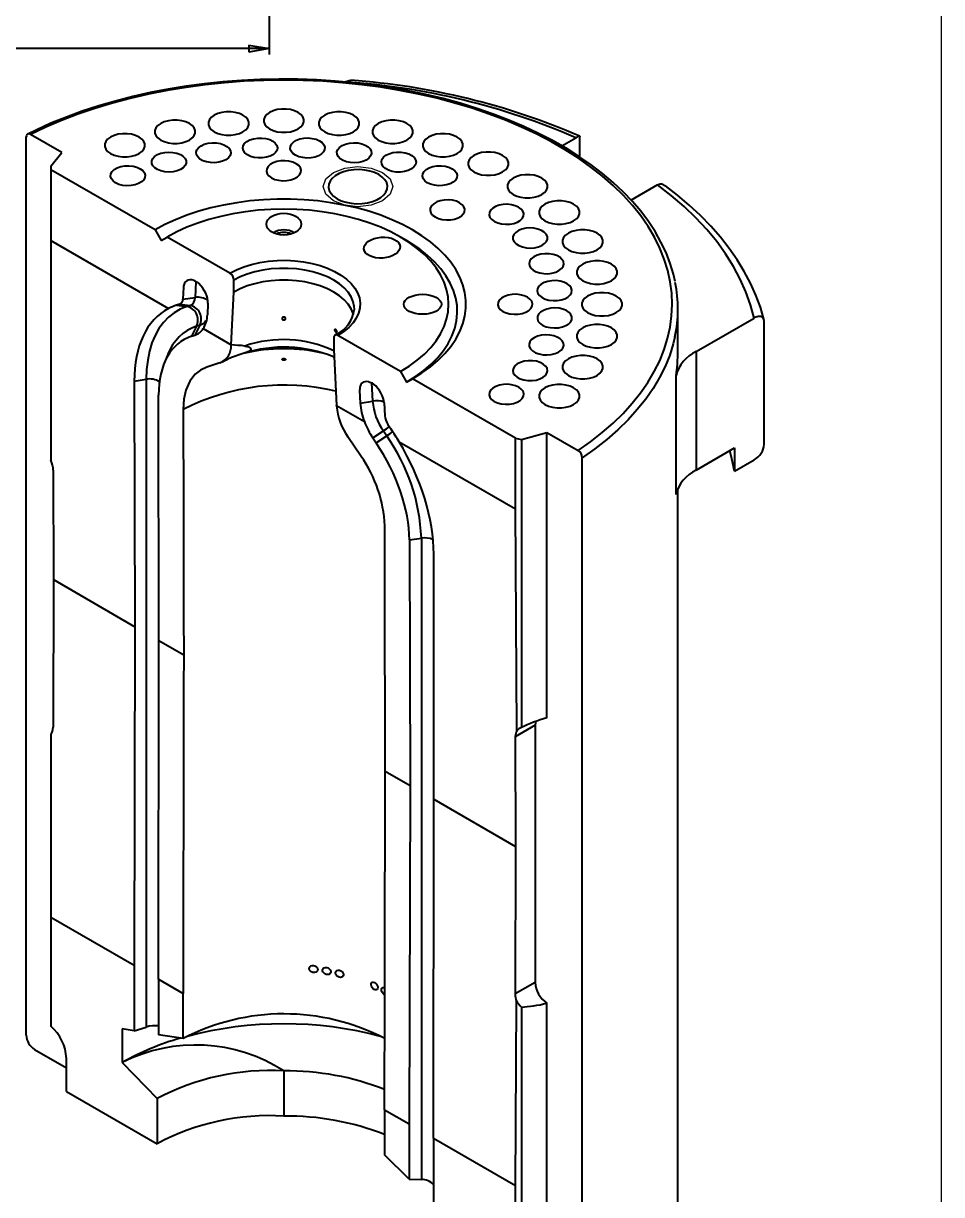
# Model space of a CAD drawing. Header units: millimetres. Extents: x 10 to 831, y 2 to 594.
# Drawn here: x 672.2 to 831, y 137.5 to 340 of the extents above; entities that cross this region are included whole.
import ezdxf

# ---------------------------------------------------------------- set-up
doc = ezdxf.new("R2010")
doc.units = ezdxf.units.MM
doc.linetypes.add('SLD-Solido', pattern=[0])
doc.layers.add('D', color=3, linetype='SLD-Solido', lineweight=25)
doc.layers.add('Q', color=2, linetype='SLD-Solido')
doc.styles.add('SLDTEXTSTYLE0', font='GOTHIC.TTF', dxfattribs={"width": 0.913})
doc.dimstyles.new('SLDDIMSTYLE17', dxfattribs={"dimtxt": 3.5, "dimasz": 3.556, "dimexe": 0, "dimexo": 0.0625, "dimgap": 0.875, "dimtad": 1, "dimrnd": 1e-09, "dimzin": 12, "dimdsep": 46, "dimtxsty": 'SLDTEXTSTYLE0', "dimblk1": 'CLOSED', "dimblk2": 'CLOSED', "dimsah": 1, "dimcen": 0.09, "dimadec": 0, "dimazin": 3, "dimtol": 1, "dimtp": 0.05, "dimtm": 0.05, "dimtfac": 1, "dimtofl": 0, "dimtmove": 0, "dimatfit": 3, "dimldrblk": 'CLOSED', "dimfxl": 0, "dimfrac": 2, "dimtolj": 1, "dimarcsym": 0})

# ---------------------------------------------------------------- blocks, each defined once
blk = doc.blocks.new('_CLOSED')
at = {"color": 0, "linetype": 'ByBlock', "lineweight": -2}
for p, q in [((-1, 0.166667), (0, 0)), ((-1, 0.166667), (-1, -0.166667)), ((0, 0), (-1, -0.166667)), ((0, 0), (-1, 0))]:
    blk.add_line(p, q, dxfattribs=at)
blk = doc.blocks.new('_D_43')
at = {"layer": 'Q'}
for p, q in [((578.45, 347.59), (578.45, 334.68)), ((714.75, 347.59), (714.75, 334.68)), ((714.75, 335.68), (578.45, 335.68))]:
    blk.add_line(p, q, dxfattribs=at)
at = {"layer": 'Q', "xscale": 3.556, "yscale": 3.556, "rotation": 180.0000000000006}
blk.add_blockref('_CLOSED', (578.45, 335.68, 34.37), dxfattribs=at)
at = {"layer": 'Q', "xscale": 3.556, "yscale": 3.556}
blk.add_blockref('_CLOSED', (714.75, 335.68, 34.37), dxfattribs=at)
at = {"layer": 'Q', "attachment_point": 1, "style": 'SLDTEXTSTYLE0'}
for s, insert, char_height in [('%%c', (633.24, 340.15), 3.5), ('136,30', (638.52, 340.2), 3.5), ('±0,05', (654.03, 339.2), 2.5)]:
    blk.add_mtext(s, dxfattribs=dict(at, insert=insert, char_height=char_height))

msp = doc.modelspace()

# ---------------------------------------------------------------- linework, layer by layer
at = {"color": 179, "linetype": 'SLD-Solido', "lineweight": 18}
msp.add_line((831, 2.05988), (831, 593.75976), dxfattribs=at)
at = {"color": 7, "linetype": 'SLD-Solido', "lineweight": 18, "flags": 128}
msp.add_lwpolyline([(725.84885, 309.36378), (724.54821, 310.48749), (724.09149, 311.813), (724.54821, 313.13851), (725.84885, 314.26223), (727.79539, 315.01307), (730.09149, 315.27673), (732.38759, 315.01307), (734.33413, 314.26223), (735.63476, 313.13851), (736.09149, 311.813), (735.63476, 310.48749), (734.33413, 309.36378), (732.38759, 308.61294), (730.09149, 308.34928), (727.79539, 308.61294), (725.84885, 309.36378)], dxfattribs=at)
at = {"layer": 'D'}
for p, q in [((672.74181, 165.09199), (672.74181, 320.43888)), ((678.8558, 317.72589), (673.45086, 320.84609)), ((765.31256, 318.87917), (767.74464, 320.28318)), ((768.46213, 320.518), (768.46213, 320.47517)), ((768.46213, 316.93731), (768.46213, 320.47517)), ((676.96064, 315.3797), (678.8558, 317.72589)), ((676.96064, 315.3797), (676.96064, 314.7379)), ((694.99187, 304.32869), (676.96064, 314.7379)), ((676.96064, 314.7379), (676.96064, 302.48978)), ((781.88678, 312.1191), (777.32292, 309.48444)), ((782.60426, 312.31109), (783.23866, 311.96674)), ((694.99187, 304.32869), (696.05253, 302.49158)), ((676.96064, 302.48978), (697.32188, 290.73549)), ((676.96064, 302.48978), (676.96064, 264.5069)), ((696.05253, 302.49158), (697.11319, 303.10408)), ((707.93192, 296.85856), (697.11319, 303.10408)), ((738.48238, 302.48959), (737.42155, 303.10219)), ((699.91809, 294.43708), (699.80611, 292.36981)), ((702.07624, 295.418), (701.92601, 292.64449)), ((708.63903, 293.59246), (708.63903, 295.63381)), ((699.80611, 292.36981), (701.92601, 292.64449)), ((704.15295, 291.69574), (704.04097, 289.62848)), ((708.14582, 284.48696), (708.63903, 293.59246)), ((699.26571, 291.49425), (698.69128, 291.30709)), ((698.69128, 291.30709), (700.51448, 291.10105)), ((699.26571, 291.49425), (701.08891, 291.28821)), ((701.08891, 291.28821), (700.51448, 291.10105)), ((785.41573, 282.97824), (785.41573, 290.65372)), ((702.17147, 287.69786), (701.30786, 285.94499)), ((702.74591, 287.88502), (701.88169, 286.13092)), ((702.74591, 287.88502), (702.17147, 287.69786)), ((788.5378, 283.30232), (798.57757, 289.09816)), ((800.34947, 267.25791), (800.34947, 288.48797)), ((701.30786, 285.94499), (701.88169, 286.13092)), ((703.34191, 287.2602), (708.14582, 284.48696)), ((725.89243, 285.67363), (725.89243, 283.63228)), ((737.41827, 279.83645), (726.59954, 286.08197)), ((708.14582, 284.48696), (708.14349, 284.44248)), ((725.89243, 283.63228), (726.38564, 273.95734)), ((697.20077, 282.7932), (696.5895, 281.29832)), ((697.23126, 282.86701), (697.20077, 282.7932)), ((725.84141, 282.3826), (725.95861, 282.33423)), ((788.5378, 283.30232), (788.5378, 262.80715)), ((706.22578, 281.32472), (703.93013, 280.5777)), ((737.41827, 279.83645), (738.47893, 277.99933)), ((691.40666, 278.17959), (693.48219, 278.50064)), ((691.40666, 278.17959), (691.52818, 235.71785)), ((693.48219, 278.50064), (693.48219, 166.48228)), ((732.44937, 277.90141), (732.61039, 274.74273)), ((738.47893, 277.99933), (739.53959, 278.61184)), ((757.33282, 268.34003), (739.53959, 278.61184)), ((785.08187, 258.59357), (785.08187, 279.08874)), ((695.64834, 233.33933), (695.61578, 275.74971)), ((730.37852, 276.55604), (730.49049, 274.35949)), ((726.38564, 273.95734), (731.18955, 271.1841)), ((726.38813, 273.91007), (726.38564, 273.95734)), ((730.49049, 274.35949), (732.61039, 274.74273)), ((734.61337, 274.40791), (734.72535, 272.21137)), ((732.65695, 268.36474), (734.47528, 269.56804)), ((734.47528, 269.56804), (735.04972, 268.71765)), ((735.26575, 270.71187), (735.84018, 269.86148)), ((730.62438, 265.16744), (728.32121, 268.5693)), ((732.65695, 268.36474), (733.23265, 267.51519)), ((733.23265, 267.51519), (735.04972, 268.71765)), ((737.20958, 267.70881), (757.33282, 256.09191)), ((757.33282, 268.34003), (758.37752, 268.12052)), ((757.33282, 256.09191), (757.33282, 268.34003)), ((758.37752, 268.12052), (762.74673, 269.29668)), ((758.37752, 268.12052), (758.37752, 218.28436)), ((762.74673, 269.29668), (768.15167, 266.17648)), ((762.74673, 219.96401), (762.74673, 269.29668)), ((788.5378, 262.80715), (795.18316, 266.64343)), ((795.18316, 266.64343), (795.18316, 262.64238)), ((768.86072, 109.60372), (768.86072, 264.95061)), ((795.18316, 262.64238), (798.57757, 264.60194)), ((677.38589, 262.7973), (677.42026, 243.86218)), ((785.41573, 135.30683), (785.41573, 259.6663)), ((757.55149, 217.70113), (757.33282, 256.09191)), ((738.97373, 250.7197), (741.04927, 251.04076)), ((738.97373, 250.7197), (739.09525, 208.25796)), ((741.04927, 251.04076), (741.04927, 140.15107)), ((743.21542, 205.87944), (743.18286, 248.28983)), ((677.42026, 243.86218), (677.37404, 218.34819)), ((677.42026, 243.86218), (691.52818, 235.71785)), ((691.52818, 235.71785), (691.36087, 177.20724)), ((695.60351, 174.75801), (695.64834, 233.33933)), ((695.64834, 233.33933), (699.95254, 230.85457)), ((676.96064, 217.14903), (676.96064, 217.13505)), ((676.96064, 217.13505), (676.96064, 185.52031)), ((760.7528, 218.66988), (757.28895, 216.67025)), ((760.7528, 218.66988), (760.7528, 174.22761)), ((757.28895, 216.67025), (757.32333, 197.73512)), ((734.79105, 210.74273), (739.09525, 208.25796)), ((739.09525, 208.25796), (738.92795, 149.74735)), ((743.17059, 147.29813), (743.21542, 205.87944)), ((743.21542, 205.87944), (757.32333, 197.73512)), ((757.32333, 197.73512), (757.27711, 172.22114)), ((676.96064, 185.52031), (691.36087, 177.20724)), ((676.96064, 185.52031), (676.96064, 166.63042)), ((691.36087, 177.20724), (691.36087, 165.84291)), ((695.60351, 174.75801), (699.84616, 172.30879)), ((695.60351, 174.75801), (695.60351, 165.17687)), ((760.7528, 174.22761), (757.27711, 172.22114)), ((699.84616, 164.51082), (699.84616, 172.30879)), ((757.33282, 139.12244), (757.51455, 170.95102)), ((762.74673, 111.50017), (762.74673, 170.63133)), ((758.37752, 169.95865), (758.37752, 110.32401)), ((689.33501, 166.16095), (689.33501, 160.35971)), ((691.36087, 165.84291), (689.33501, 166.16095)), ((691.36087, 165.84291), (693.48219, 166.48228)), ((699.84616, 164.51082), (695.60351, 165.17687)), ((674.15996, 162.64022), (679.68301, 159.45184)), ((679.68301, 155.3698), (679.68301, 161.08558)), ((689.33501, 160.35971), (695.34542, 154.12604)), ((717.26573, 158.90581), (717.26573, 151.10784)), ((679.68301, 155.3698), (695.34542, 146.32808)), ((695.34542, 154.12604), (695.34542, 146.32808)), ((734.68531, 152.19657), (734.68531, 144.39861)), ((734.68531, 152.19657), (738.92795, 149.74735)), ((738.92795, 149.74735), (738.92795, 140.16621)), ((743.17059, 147.29813), (757.33282, 139.12244)), ((743.17059, 147.29813), (743.17059, 135.9338)), ((738.92795, 140.16621), (734.68531, 144.39861)), ((738.92795, 140.16621), (741.04927, 140.15107)), ((757.33282, 110.54351), (757.33282, 139.12244))]:
    msp.add_line(p, q, dxfattribs=at)
at = {"layer": 'D', "flags": 128}
for points in [[(784.91797, 295.38713), (784.63448, 296.67939), (784.06804, 298.55048), (783.34968, 300.40381), (782.48071, 302.23536), (781.46275, 304.04097), (780.29786, 305.81645), (778.98856, 307.55752), (777.5378, 309.25998), (775.94895, 310.91969), (774.2258, 312.53267), (772.37247, 314.0951), (770.39342, 315.60332), (768.29337, 317.05387), (766.0773, 318.4435), (763.75045, 319.76909), (761.31829, 321.02772), (758.78645, 322.21665), (756.16074, 323.33331), (753.44717, 324.37532), (750.65194, 325.34043), (747.78138, 326.22658), (744.842, 327.03187), (741.84045, 327.75457), (738.78352, 328.39313), (735.6781, 328.9462), (732.5312, 329.41257), (729.34991, 329.79124), (726.1414, 330.08141), (722.91291, 330.28244), (719.67171, 330.39392), (716.42509, 330.41558), (713.18038, 330.3474), (709.9449, 330.18951), (706.72594, 329.94227), (703.53075, 329.6062), (700.36653, 329.18204), (697.2404, 328.67069), (694.15941, 328.07325), (691.1305, 327.39101), (688.16049, 326.62543), (685.25609, 325.77814), (682.42384, 324.85094), (679.67015, 323.84582), (677.00124, 322.7649), (674.42319, 321.61047), (672.97905, 320.89848)], [(768.15167, 266.17648), (770.30761, 267.69833), (772.32712, 269.28134), (774.20501, 270.92141), (775.93645, 272.61434), (777.51698, 274.35576), (778.94255, 276.1412), (780.20947, 277.96608), (781.3145, 279.82568), (782.2548, 281.71524), (783.02794, 283.62988), (783.63193, 285.56469), (784.06523, 287.5147), (784.32671, 289.47487), (784.41571, 291.44018), (784.332, 293.40556), (784.07578, 295.36597), (783.64773, 297.31636), (783.04894, 299.25171), (782.28095, 301.16705), (781.34574, 303.05744), (780.24571, 304.91803), (778.98369, 306.74404), (777.56293, 308.53076), (775.98708, 310.2736), (774.2602, 311.96807), (772.38672, 313.60983), (770.37147, 315.19464), (768.21962, 316.71843), (765.93673, 318.17727), (763.52864, 319.56743), (761.00157, 320.88532), (758.362, 322.12755), (755.61673, 323.29093), (752.77282, 324.37247), (749.83759, 325.36938), (746.81858, 326.2791), (743.72355, 327.09928), (740.56048, 327.82783), (737.33749, 328.46287), (734.06287, 329.00275), (730.74505, 329.4461), (727.39256, 329.79178), (724.01402, 330.03889), (720.61813, 330.1868), (717.21361, 330.23512), (713.80923, 330.18374), (710.41374, 330.03279), (707.03587, 329.78266), (703.68432, 329.43398), (700.36769, 328.98765), (697.09453, 328.44483), (693.87325, 327.80691), (690.71214, 327.07553), (687.61933, 326.25257), (684.60276, 325.34015), (681.67021, 324.34061), (678.82922, 323.25653), (676.08708, 322.09069), (673.45086, 320.84609)], [(727.86689, 329.91857), (728.574, 330.19227), (728.87418, 330.18022)], [(705.24021, 321.31001), (705.85297, 321.02791), (706.5591, 320.8316), (707.32321, 320.73092), (708.10696, 320.73092), (708.87106, 320.8316), (709.57719, 321.02791), (710.18996, 321.31001), (710.67862, 321.66375), (711.01867, 322.07139), (711.19307, 322.5125), (711.19307, 322.96495), (711.01867, 323.40605), (710.67862, 323.8137), (710.18996, 324.16744), (709.57719, 324.44953), (708.87106, 324.64585), (708.10696, 324.74653), (707.32321, 324.74653), (706.5591, 324.64585), (705.85297, 324.44953), (705.24021, 324.16744), (704.75155, 323.8137), (704.41149, 323.40605), (704.23709, 322.96495), (704.23709, 322.5125), (704.41149, 322.07139), (704.75155, 321.66375), (705.24021, 321.31001)], [(714.79086, 321.79237), (715.40362, 321.51028), (716.10975, 321.31397), (716.87386, 321.21329), (717.65761, 321.21329), (718.42171, 321.31397), (719.12784, 321.51028), (719.7406, 321.79237), (720.22927, 322.14611), (720.56932, 322.55376), (720.74372, 322.99486), (720.74372, 323.44731), (720.56932, 323.88842), (720.22927, 324.29606), (719.7406, 324.6498), (719.12784, 324.9319), (718.42171, 325.12821), (717.65761, 325.22889), (716.87386, 325.22889), (716.10975, 325.12821), (715.40362, 324.9319), (714.79086, 324.6498), (714.3022, 324.29606), (713.96214, 323.88842), (713.78774, 323.44731), (713.78774, 322.99486), (713.96214, 322.55376), (714.3022, 322.14611), (714.79086, 321.79237)], [(724.34151, 321.31001), (724.95427, 321.02791), (725.6604, 320.8316), (726.42451, 320.73092), (727.20826, 320.73092), (727.97236, 320.8316), (728.67849, 321.02791), (729.29125, 321.31001), (729.77992, 321.66375), (730.11997, 322.07139), (730.29437, 322.5125), (730.29437, 322.96495), (730.11997, 323.40605), (729.77992, 323.8137), (729.29125, 324.16744), (728.67849, 324.44953), (727.97236, 324.64585), (727.20826, 324.74653), (726.42451, 324.74653), (725.6604, 324.64585), (724.95427, 324.44953), (724.34151, 324.16744), (723.85285, 323.8137), (723.51279, 323.40605), (723.33839, 322.96495), (723.33839, 322.5125), (723.51279, 322.07139), (723.85285, 321.66375), (724.34151, 321.31001)], [(695.97975, 319.87757), (696.59251, 319.59547), (697.29865, 319.39916), (698.06275, 319.29848), (698.8465, 319.29848), (699.6106, 319.39916), (700.31674, 319.59547), (700.9295, 319.87757), (701.41816, 320.23131), (701.75821, 320.63895), (701.93262, 321.08006), (701.93262, 321.53251), (701.75821, 321.97361), (701.41816, 322.38125), (700.9295, 322.73499), (700.31674, 323.01709), (699.6106, 323.2134), (698.8465, 323.31408), (698.06275, 323.31408), (697.29865, 323.2134), (696.59251, 323.01709), (695.97975, 322.73499), (695.49109, 322.38125), (695.15103, 321.97361), (694.97663, 321.53251), (694.97663, 321.08006), (695.15103, 320.63895), (695.49109, 320.23131), (695.97975, 319.87757)], [(733.60197, 319.87757), (734.21473, 319.59547), (734.92086, 319.39916), (735.68496, 319.29848), (736.46871, 319.29848), (737.23282, 319.39916), (737.93895, 319.59547), (738.55171, 319.87757), (739.04037, 320.23131), (739.38043, 320.63895), (739.55483, 321.08006), (739.55483, 321.53251), (739.38043, 321.97361), (739.04037, 322.38125), (738.55171, 322.73499), (737.93895, 323.01709), (737.23282, 323.2134), (736.46871, 323.31408), (735.68496, 323.31408), (734.92086, 323.2134), (734.21473, 323.01709), (733.60197, 322.73499), (733.1133, 322.38125), (732.77325, 321.97361), (732.59885, 321.53251), (732.59885, 321.08006), (732.77325, 320.63895), (733.1133, 320.23131), (733.60197, 319.87757)], [(673.45086, 320.84609), (673.21567, 320.93564), (673.00699, 320.92255), (672.84869, 320.8083), (672.75869, 320.60626), (672.74181, 320.43888)], [(687.29086, 317.53857), (687.90362, 317.25647), (688.60975, 317.06016), (689.37386, 316.95948), (690.15761, 316.95948), (690.92171, 317.06016), (691.62784, 317.25647), (692.2406, 317.53857), (692.72927, 317.89231), (693.06932, 318.29995), (693.24372, 318.74106), (693.24372, 319.19351), (693.06932, 319.63462), (692.72927, 320.04226), (692.2406, 320.396), (691.62784, 320.6781), (690.92171, 320.87441), (690.15761, 320.97509), (689.37386, 320.97509), (688.60975, 320.87441), (687.90362, 320.6781), (687.29086, 320.396), (686.8022, 320.04226), (686.46214, 319.63462), (686.28774, 319.19351), (686.28774, 318.74106), (686.46214, 318.29995), (686.8022, 317.89231), (687.29086, 317.53857)], [(710.27163, 318.0513), (710.17002, 318.46467), (710.24272, 318.88006), (710.48551, 319.27333), (710.88427, 319.62164), (711.41585, 319.90474), (712.04933, 320.10616), (712.7479, 320.21422), (713.47098, 320.22263), (714.17652, 320.1309), (714.82354, 319.94436), (715.37443, 319.67385), (715.79717, 319.33509), (716.06719, 318.94778), (716.1688, 318.53441), (716.0961, 318.11902), (715.85332, 317.72575), (715.45455, 317.37744), (714.92298, 317.09434), (714.2895, 316.89291), (713.59092, 316.78486), (712.86785, 316.77645), (712.1623, 316.86818), (711.51528, 317.05472), (710.96439, 317.32523), (710.54166, 317.66399), (710.27163, 318.0513)], [(718.37347, 318.3486), (718.39774, 318.76587), (718.59428, 319.16766), (718.95168, 319.53063), (719.44916, 319.83367), (720.05781, 320.05917), (720.74226, 320.19404), (721.46272, 320.23043), (722.17734, 320.16622), (722.84458, 320.00516), (723.42565, 319.75659), (723.8868, 319.43497), (724.20122, 319.05898), (724.35064, 318.65048), (724.32637, 318.23321), (724.12982, 317.83142), (723.77242, 317.46845), (723.27494, 317.16541), (722.66629, 316.93991), (721.98185, 316.80504), (721.26138, 316.76865), (720.54676, 316.83286), (719.87953, 316.99392), (719.29845, 317.24249), (718.8373, 317.56411), (718.52288, 317.9401), (718.37347, 318.3486)], [(742.29086, 317.53857), (742.90362, 317.25647), (743.60975, 317.06016), (744.37386, 316.95948), (745.15761, 316.95948), (745.92171, 317.06016), (746.62784, 317.25647), (747.2406, 317.53857), (747.72927, 317.89231), (748.06932, 318.29995), (748.24372, 318.74106), (748.24372, 319.19351), (748.06932, 319.63462), (747.72927, 320.04226), (747.2406, 320.396), (746.62784, 320.6781), (745.92171, 320.87441), (745.15761, 320.97509), (744.37386, 320.97509), (743.60975, 320.87441), (742.90362, 320.6781), (742.29086, 320.396), (741.8022, 320.04226), (741.46214, 319.63462), (741.28774, 319.19351), (741.28774, 318.74106), (741.46214, 318.29995), (741.8022, 317.89231), (742.29086, 317.53857)], [(768.46213, 320.47517), (768.01126, 320.40824), (767.74464, 320.28318)], [(702.38231, 316.94635), (702.1579, 317.34325), (702.10455, 317.75962), (702.22535, 318.17126), (702.51329, 318.55425), (702.95163, 318.88633), (703.5149, 319.1482), (704.17036, 319.32465), (704.87991, 319.40541), (705.60234, 319.3858), (706.29564, 319.26695), (706.91952, 319.05578), (707.43773, 318.76455), (707.82016, 318.41019), (708.04457, 318.01329), (708.09792, 317.59692), (707.97712, 317.18528), (707.68918, 316.80229), (707.25084, 316.47021), (706.68758, 316.20834), (706.03212, 316.03189), (705.32256, 315.95113), (704.60014, 315.97074), (703.90684, 316.08958), (703.28295, 316.30076), (702.76474, 316.59199), (702.38231, 316.94635)], [(726.44164, 317.82921), (726.59106, 318.23771), (726.90548, 318.6137), (727.36662, 318.93532), (727.9477, 319.18389), (728.61494, 319.34495), (729.32955, 319.40916), (730.05002, 319.37277), (730.73447, 319.2379), (731.34312, 319.0124), (731.8406, 318.70936), (732.198, 318.34639), (732.39454, 317.9446), (732.41881, 317.52733), (732.26939, 317.11883), (731.95498, 316.74284), (731.49383, 316.42122), (730.91275, 316.17265), (730.24552, 316.01159), (729.5309, 315.94738), (728.81043, 315.98377), (728.12598, 316.11864), (727.51733, 316.34414), (727.01985, 316.64718), (726.66246, 317.01015), (726.46591, 317.41194), (726.44164, 317.82921)], [(694.94522, 315.06733), (694.60483, 315.4357), (694.42704, 315.84039), (694.42219, 316.25789), (694.59055, 316.66392), (694.92234, 317.0349), (695.39828, 317.34926), (695.9907, 317.58873), (696.66519, 317.7394), (697.38253, 317.79251), (698.10105, 317.74496), (698.77898, 317.59954), (699.37692, 317.36468), (699.86013, 317.05404), (700.20052, 316.68566), (700.3783, 316.28097), (700.38316, 315.86347), (700.2148, 315.45744), (699.88301, 315.08646), (699.40707, 314.7721), (698.81464, 314.53263), (698.14016, 314.38196), (697.42281, 314.32886), (696.7043, 314.3764), (696.02637, 314.52182), (695.42842, 314.75668), (694.94522, 315.06733)], [(719.38705, 315.78639), (718.81774, 316.04387), (718.15824, 316.21522), (717.44687, 316.29048), (716.72497, 316.26527), (716.03449, 316.14106), (715.41557, 315.92507), (714.90418, 315.62985), (714.53003, 315.27255), (714.31487, 314.87395), (714.2712, 314.45721), (714.40157, 314.04654), (714.69839, 313.66582), (715.14441, 313.33716), (715.71372, 313.07968), (716.37322, 312.90833), (717.0846, 312.83307), (717.8065, 312.85828), (718.49697, 312.98249), (719.11589, 313.19848), (719.62728, 313.4937), (720.00143, 313.85099), (720.21659, 314.2496), (720.26026, 314.66634), (720.12989, 315.07701), (719.83307, 315.45773), (719.38705, 315.78639)], [(734.23101, 316.50892), (734.50103, 316.89623), (734.92377, 317.23499), (735.47466, 317.5055), (736.12168, 317.69204), (736.82722, 317.78377), (737.5503, 317.77536), (738.24887, 317.66731), (738.88236, 317.46588), (739.41393, 317.18278), (739.81269, 316.83448), (740.05548, 316.4412), (740.12818, 316.02581), (740.02657, 315.61244), (739.75654, 315.22513), (739.33381, 314.88637), (738.78292, 314.61586), (738.1359, 314.42932), (737.43036, 314.33759), (736.70728, 314.346), (736.00871, 314.45406), (735.37522, 314.65549), (734.84365, 314.93858), (734.44489, 315.28689), (734.2021, 315.68016), (734.1294, 316.09556), (734.23101, 316.50892)], [(750.14418, 314.36409), (750.75694, 314.082), (751.46307, 313.88568), (752.22717, 313.785), (753.01093, 313.785), (753.77503, 313.88568), (754.48116, 314.082), (755.09392, 314.36409), (755.58258, 314.71783), (755.92264, 315.12548), (756.09704, 315.56658), (756.09704, 316.01903), (755.92264, 316.46014), (755.58258, 316.86778), (755.09392, 317.22152), (754.48116, 317.50362), (753.77503, 317.69993), (753.01093, 317.80061), (752.22717, 317.80061), (751.46307, 317.69993), (750.75694, 317.50362), (750.14418, 317.22152), (749.65551, 316.86778), (749.31546, 316.46014), (749.14106, 316.01903), (749.14106, 315.56658), (749.31546, 315.12548), (749.65551, 314.71783), (750.14418, 314.36409)], [(688.18632, 312.47131), (687.74029, 312.79997), (687.44348, 313.18069), (687.31311, 313.59136), (687.35678, 314.0081), (687.57194, 314.4067), (687.94609, 314.764), (688.45748, 315.05922), (689.0764, 315.27521), (689.76687, 315.39942), (690.48877, 315.42463), (691.20015, 315.34937), (691.85965, 315.17802), (692.42896, 314.92054), (692.87498, 314.59188), (693.1718, 314.21116), (693.30217, 313.80049), (693.2585, 313.38375), (693.04334, 312.98515), (692.66919, 312.62785), (692.1578, 312.33263), (691.53888, 312.11664), (690.8484, 311.99243), (690.1265, 311.96722), (689.41513, 312.04248), (688.75563, 312.21383), (688.18632, 312.47131)], [(726.48524, 309.73116), (727.20929, 309.38407), (728.03149, 309.1197), (728.92384, 308.94704), (729.85595, 308.87198), (730.79608, 308.89707), (731.71222, 309.02146), (732.57317, 309.24091), (733.34961, 309.54795), (734.01509, 309.93213), (734.54696, 310.38036), (734.92711, 310.87737), (735.14258, 311.40625), (735.18604, 311.94897), (735.05602, 312.48707), (734.75694, 313.00221), (734.29897, 313.47686), (733.69773, 313.89484), (732.97368, 314.24193), (732.15148, 314.50631), (731.25913, 314.67897), (730.32702, 314.75403), (729.38689, 314.72894), (728.47075, 314.60455), (727.6098, 314.38509), (726.83337, 314.07805), (726.16788, 313.69387), (725.63601, 313.24565), (725.25587, 312.74863), (725.04039, 312.21976), (724.99693, 311.67703), (725.12695, 311.13893), (725.42604, 310.62379), (725.884, 310.14915), (726.48524, 309.73116)], [(741.5049, 314.42784), (741.88732, 314.78221), (742.40554, 315.07344), (743.02942, 315.28461), (743.72272, 315.40346), (744.44514, 315.42307), (745.1547, 315.34231), (745.81016, 315.16586), (746.37343, 314.90399), (746.81177, 314.57191), (747.09971, 314.18892), (747.22051, 313.77728), (747.16716, 313.36091), (746.94275, 312.96401), (746.56032, 312.60965), (746.04211, 312.31842), (745.41822, 312.10724), (744.72492, 311.98839), (744.0025, 311.96878), (743.29294, 312.04955), (742.63748, 312.22599), (742.07422, 312.48786), (741.63588, 312.81995), (741.34794, 313.20294), (741.22714, 313.61458), (741.28049, 314.03094), (741.5049, 314.42784)], [(756.9233, 310.45059), (757.53606, 310.16849), (758.2422, 309.97218), (759.0063, 309.8715), (759.79005, 309.8715), (760.55415, 309.97218), (761.26029, 310.16849), (761.87305, 310.45059), (762.36171, 310.80433), (762.70177, 311.21197), (762.87617, 311.65308), (762.87617, 312.10553), (762.70177, 312.54663), (762.36171, 312.95428), (761.87305, 313.30802), (761.26029, 313.59011), (760.55415, 313.78642), (759.79005, 313.8871), (759.0063, 313.8871), (758.2422, 313.78642), (757.53606, 313.59011), (756.9233, 313.30802), (756.43464, 312.95428), (756.09458, 312.54663), (755.92018, 312.10553), (755.92018, 311.65308), (756.09458, 311.21197), (756.43464, 310.80433), (756.9233, 310.45059)], [(781.88678, 312.1191), (782.36095, 312.29973), (782.60426, 312.31109)], [(798.57757, 289.09816), (797.96801, 291.36667), (797.16865, 293.61544), (796.18138, 295.83921), (795.00851, 298.03272), (793.65282, 300.19083), (792.11748, 302.30846), (790.40611, 304.38064), (788.52273, 306.40247), (786.47176, 308.36922), (784.25805, 310.27626), (781.88678, 312.1191)], [(800.31277, 288.7914), (800.28896, 288.89047), (799.66423, 290.98717), (798.88764, 293.06509), (797.95982, 295.12196), (796.882, 297.15405), (795.65578, 299.15749), (794.28313, 301.1283), (792.76648, 303.06252), (791.10864, 304.95618), (789.31284, 306.80544), (787.38265, 308.60657), (785.32195, 310.35604), (783.25088, 311.96435), (783.2414, 311.97134)], [(739.53959, 278.61184), (741.14184, 279.6087), (742.61056, 280.6719), (743.93754, 281.79549), (745.11537, 282.97319), (746.13744, 284.1984), (746.99806, 285.46428), (747.69239, 286.76375), (748.21657, 288.08954), (748.56767, 289.43424), (748.7437, 290.79032), (748.7437, 292.15021), (748.56767, 293.50629), (748.21657, 294.85099), (747.69239, 296.17678), (746.99806, 297.47625), (746.13744, 298.74213), (745.11537, 299.96734), (743.93754, 301.14504), (742.61056, 302.26863), (741.14184, 303.33183), (739.53959, 304.32869), (737.81278, 305.25365), (735.97107, 306.10152), (734.02474, 306.86757), (731.98469, 307.54752), (729.86233, 308.13755), (727.66952, 308.63437), (725.41853, 309.0352), (723.12195, 309.33781), (720.79261, 309.54049), (718.44355, 309.64211), (716.08791, 309.64211), (713.73885, 309.54049), (711.40952, 309.33781), (709.11293, 309.0352), (706.86194, 308.63437), (704.66913, 308.13755), (702.54677, 307.54752), (700.50672, 306.86757), (698.5604, 306.10152), (696.71868, 305.25365), (694.99187, 304.32869)], [(737.41827, 279.83645), (738.9373, 280.78509), (740.32272, 281.79961), (741.56598, 282.87375), (742.65942, 284.0009), (743.5963, 285.17409), (744.37084, 286.3861), (744.97827, 287.62946), (745.41485, 288.8965), (745.67788, 290.1794), (745.76573, 291.47026), (745.67788, 292.76113), (745.41485, 294.04403), (744.97827, 295.31107), (744.37084, 296.55443), (743.5963, 297.76644), (742.65942, 298.93963), (741.56598, 300.06678), (740.32272, 301.14092), (738.9373, 302.15544), (737.41827, 303.10408), (735.775, 303.981), (734.01761, 304.78078), (732.15694, 305.4985), (730.20446, 306.12973), (728.17221, 306.67058), (726.07272, 307.11771), (723.91892, 307.46838), (721.72411, 307.7204), (719.50182, 307.87225), (717.26573, 307.92296), (715.02965, 307.87225), (712.80735, 307.7204), (710.61254, 307.46838), (708.45875, 307.11771), (706.35925, 306.67058), (704.327, 306.12973), (702.37452, 305.4985), (700.51385, 304.78078), (698.75646, 303.981), (697.11319, 303.10408)], [(747.67132, 309.02304), (747.10202, 309.28052), (746.44251, 309.45187), (745.73114, 309.52713), (745.00924, 309.50192), (744.31876, 309.37771), (743.69985, 309.16172), (743.18845, 308.8665), (742.8143, 308.50921), (742.59914, 308.1106), (742.55548, 307.69386), (742.68584, 307.28319), (742.98266, 306.90247), (743.42868, 306.57381), (743.99799, 306.31633), (744.65749, 306.14498), (745.36887, 306.06972), (746.09077, 306.09493), (746.78124, 306.21914), (747.40016, 306.43513), (747.91155, 306.73035), (748.2857, 307.08765), (748.50086, 307.48625), (748.54453, 307.90299), (748.41416, 308.31366), (748.11735, 308.69439), (747.67132, 309.02304)], [(757.03373, 305.46324), (757.64757, 305.68401), (758.15205, 305.98317), (758.51786, 306.34333), (758.72373, 306.74356), (758.7577, 307.16061), (758.6178, 307.57023), (758.31215, 307.94862), (757.85853, 308.27378), (757.28328, 308.52683), (756.61985, 308.69305), (755.90679, 308.76279), (755.18554, 308.73199), (754.49802, 308.60244), (753.88418, 308.38167), (753.3797, 308.08251), (753.01389, 307.72235), (752.80802, 307.32212), (752.77405, 306.90507), (752.91395, 306.49545), (753.2196, 306.11707), (753.67323, 305.7919), (754.24847, 305.53885), (754.9119, 305.37263), (755.62496, 305.30289), (756.34621, 305.33369), (757.03373, 305.46324)], [(762.42225, 305.91696), (763.03502, 305.63486), (763.74115, 305.43855), (764.50525, 305.33787), (765.289, 305.33787), (766.05311, 305.43855), (766.75924, 305.63486), (767.372, 305.91696), (767.86066, 306.2707), (768.20072, 306.67835), (768.37512, 307.11945), (768.37512, 307.5719), (768.20072, 308.01301), (767.86066, 308.42065), (767.372, 308.77439), (766.75924, 309.05649), (766.05311, 309.2528), (765.289, 309.35348), (764.50525, 309.35348), (763.74115, 309.2528), (763.03502, 309.05649), (762.42225, 308.77439), (761.93359, 308.42065), (761.59354, 308.01301), (761.41914, 307.5719), (761.41914, 307.11945), (761.59354, 306.67835), (761.93359, 306.2707), (762.42225, 305.91696)], [(760.63865, 301.26411), (761.30958, 301.41999), (761.89638, 301.66404), (762.36497, 301.98205), (762.6881, 302.35557), (762.847, 302.76287), (762.83244, 303.1803), (762.64525, 303.58358), (762.29633, 303.94928), (761.80594, 304.25615), (761.20259, 304.48635), (760.52134, 304.62651), (759.80179, 304.66848), (759.08574, 304.60982), (758.41482, 304.45394), (757.82801, 304.20989), (757.35943, 303.89187), (757.0363, 303.51836), (756.87739, 303.11105), (756.89196, 302.69363), (757.07914, 302.29035), (757.42806, 301.92465), (757.91845, 301.61778), (758.5218, 301.38758), (759.20305, 301.24742), (759.92261, 301.20545), (760.63865, 301.26411)], [(766.47395, 300.90097), (767.08671, 300.61887), (767.79285, 300.42256), (768.55695, 300.32188), (769.3407, 300.32188), (770.1048, 300.42256), (770.81094, 300.61887), (771.4237, 300.90097), (771.91236, 301.25471), (772.25242, 301.66236), (772.42682, 302.10346), (772.42682, 302.55591), (772.25242, 302.99702), (771.91236, 303.40466), (771.4237, 303.7584), (770.81094, 304.0405), (770.1048, 304.23681), (769.3407, 304.33749), (768.55695, 304.33749), (767.79285, 304.23681), (767.08671, 304.0405), (766.47395, 303.7584), (765.98529, 303.40466), (765.64523, 302.99702), (765.47083, 302.55591), (765.47083, 302.10346), (765.64523, 301.66236), (765.98529, 301.25471), (766.47395, 300.90097)], [(738.47893, 277.99933), (740.04055, 278.9727), (741.46851, 280.01221), (742.75443, 281.11178), (743.89078, 282.26495), (744.87089, 283.46496), (745.68899, 284.70475), (746.3403, 285.97706), (746.82098, 287.27441), (747.12823, 288.58921), (747.26023, 289.91372), (747.21621, 291.24018), (746.99642, 292.5608), (746.60217, 293.86783), (746.03576, 295.15361), (745.30051, 296.41058), (744.40075, 297.63137), (743.34174, 298.80882), (742.12971, 299.93602), (740.77177, 301.00635), (739.27589, 302.01353), (738.48238, 302.48959)], [(762.92571, 296.76741), (763.63333, 296.85366), (764.28463, 297.03517), (764.84175, 297.30139), (765.27233, 297.63683), (765.55134, 298.02202), (765.66256, 298.43456), (765.59952, 298.85048), (765.3659, 299.2456), (764.97527, 299.59697), (764.45033, 299.88416), (763.82159, 300.09048), (763.12559, 300.20394), (762.40278, 300.21795), (761.69516, 300.1317), (761.04386, 299.95019), (760.48674, 299.68397), (760.05616, 299.34852), (759.77715, 298.96334), (759.66593, 298.5508), (759.72897, 298.13488), (759.96259, 297.73976), (760.35322, 297.38839), (760.87816, 297.1012), (761.5069, 296.89488), (762.2029, 296.78142), (762.92571, 296.76741)], [(707.93192, 296.85856), (709.07862, 297.44767), (710.33604, 297.95594), (711.68717, 298.37651), (713.11374, 298.70368), (714.59646, 298.93303), (716.11528, 299.06147), (717.64965, 299.08724), (719.17883, 299.01001), (720.68214, 298.83081), (722.13925, 298.55208), (723.53046, 298.17757), (724.83694, 297.71237), (726.04104, 297.16274), (727.12646, 296.53614), (728.07854, 295.84103), (728.88439, 295.08681), (729.53312, 294.28369), (730.01595, 293.44252), (730.32636, 292.57467), (730.46015, 291.6919), (730.4155, 290.80612), (730.19303, 289.92933), (729.79573, 289.07337), (729.22899, 288.24983), (728.50047, 287.46984), (727.62002, 286.74395), (726.59954, 286.08197)], [(768.95528, 295.55502), (769.56805, 295.27293), (770.27418, 295.07661), (771.03828, 294.97594), (771.82203, 294.97594), (772.58613, 295.07661), (773.29227, 295.27293), (773.90503, 295.55502), (774.39369, 295.90876), (774.73375, 296.31641), (774.90815, 296.75751), (774.90815, 297.20996), (774.73375, 297.65107), (774.39369, 298.05871), (773.90503, 298.41245), (773.29227, 298.69455), (772.58613, 298.89086), (771.82203, 298.99154), (771.03828, 298.99154), (770.27418, 298.89086), (769.56805, 298.69455), (768.95528, 298.41245), (768.46662, 298.05871), (768.12657, 297.65107), (767.95216, 297.20996), (767.95216, 296.75751), (768.12657, 296.31641), (768.46662, 295.90876), (768.95528, 295.55502)], [(729.46572, 290.64631), (729.44347, 291.07896), (729.26589, 291.92324), (728.91333, 292.74901), (728.39091, 293.54422), (727.70626, 294.29729), (726.86937, 294.99722), (725.89243, 295.63381), (724.7897, 296.19779), (723.57725, 296.68091), (722.27277, 297.07615), (720.89527, 297.37774), (719.46484, 297.58127), (718.00235, 297.68378), (716.52911, 297.68378), (715.06662, 297.58127), (713.63619, 297.37774), (712.25869, 297.07615), (710.95421, 296.68091), (709.74176, 296.19779), (708.63903, 295.63381)], [(701.75934, 295.58851), (702.27468, 295.31122), (702.55695, 295.07219)], [(729.3252, 289.67829), (729.26589, 289.88189), (728.91333, 290.70766), (728.39091, 291.50287), (727.70626, 292.25594), (726.86937, 292.95587), (725.89243, 293.59246), (724.7897, 294.15643), (723.57725, 294.63956), (722.27277, 295.0348), (720.89527, 295.33639), (719.46484, 295.53992), (718.00235, 295.64243), (716.52911, 295.64243), (715.06662, 295.53992), (713.63619, 295.33639), (712.25869, 295.0348), (710.95421, 294.63956), (709.74176, 294.15643), (708.63903, 293.59246)], [(763.82541, 292.10975), (764.54823, 292.12376), (765.24423, 292.23722), (765.87297, 292.44354), (766.39791, 292.73073), (766.78854, 293.0821), (767.02216, 293.47722), (767.08519, 293.89314), (766.97397, 294.30568), (766.69497, 294.69086), (766.26439, 295.02631), (765.70726, 295.29253), (765.05597, 295.47404), (764.34835, 295.56029), (763.62554, 295.54628), (762.92954, 295.43282), (762.3008, 295.2265), (761.77586, 294.93931), (761.38522, 294.58794), (761.1516, 294.19282), (761.08857, 293.7769), (761.19979, 293.36436), (761.4788, 292.97918), (761.90937, 292.64373), (762.4665, 292.37751), (763.1178, 292.196), (763.82541, 292.10975)], [(759.38705, 292.69488), (758.81774, 292.95236), (758.15824, 293.12371), (757.44687, 293.19897), (756.72497, 293.17376), (756.03449, 293.04955), (755.41557, 292.83356), (754.90418, 292.53834), (754.53003, 292.18104), (754.31487, 291.78244), (754.2712, 291.3657), (754.40157, 290.95503), (754.69839, 290.57431), (755.14441, 290.24565), (755.71372, 289.98817), (756.37322, 289.81682), (757.0846, 289.74156), (757.8065, 289.76677), (758.49697, 289.89098), (759.11589, 290.10697), (759.62728, 290.40219), (760.00143, 290.75949), (760.21659, 291.15809), (760.26026, 291.57483), (760.12989, 291.9855), (759.83307, 292.36622), (759.38705, 292.69488)], [(769.79086, 290.04155), (770.40362, 289.75945), (771.10975, 289.56314), (771.87386, 289.46246), (772.65761, 289.46246), (773.42171, 289.56314), (774.12784, 289.75945), (774.7406, 290.04155), (775.22927, 290.39529), (775.56932, 290.80293), (775.74372, 291.24404), (775.74372, 291.69649), (775.56932, 292.1376), (775.22927, 292.54524), (774.7406, 292.89898), (774.12784, 293.18108), (773.42171, 293.37739), (772.65761, 293.47807), (771.87386, 293.47807), (771.10975, 293.37739), (770.40362, 293.18108), (769.79086, 292.89898), (769.3022, 292.54524), (768.96214, 292.1376), (768.78774, 291.69649), (768.78774, 291.24404), (768.96214, 290.80293), (769.3022, 290.39529), (769.79086, 290.04155)], [(700.51448, 291.10105), (699.36446, 290.63511), (698.29895, 290.01485), (697.32517, 289.24448), (696.44975, 288.32924), (695.67864, 287.27534), (695.01708, 286.08995), (694.46955, 284.78112), (694.03979, 283.35776), (693.73072, 281.82952), (693.54443, 280.20681), (693.48219, 278.50064)], [(763.31042, 287.43266), (764.02647, 287.374), (764.74603, 287.41597), (765.42728, 287.55612), (766.03063, 287.78633), (766.52102, 288.0932), (766.86994, 288.4589), (767.05712, 288.86218), (767.07169, 289.2796), (766.91278, 289.6869), (766.58965, 290.06042), (766.12106, 290.37844), (765.53426, 290.62248), (764.86334, 290.77836), (764.14729, 290.83702), (763.42774, 290.79505), (762.74649, 290.65489), (762.14314, 290.42469), (761.65275, 290.11782), (761.30382, 289.75212), (761.11664, 289.34884), (761.10208, 288.93142), (761.26098, 288.52412), (761.58411, 288.1506), (762.0527, 287.83258), (762.6395, 287.58854), (763.31042, 287.43266)], [(717.26573, 289.24633), (717.15093, 289.22852), (717.0536, 289.17778), (716.98857, 289.10186), (716.96573, 289.0123), (716.98857, 288.92274), (717.0536, 288.84682), (717.15093, 288.79609), (717.26573, 288.77827)], [(717.26573, 288.77827), (717.38054, 288.79609), (717.47786, 288.84682), (717.54289, 288.92274), (717.56573, 289.0123), (717.54289, 289.10186), (717.47786, 289.17778), (717.38054, 289.22852), (717.26573, 289.24633)], [(768.95528, 284.52808), (769.56805, 284.24598), (770.27418, 284.04967), (771.03828, 283.94899), (771.82203, 283.94899), (772.58613, 284.04967), (773.29227, 284.24598), (773.90503, 284.52808), (774.39369, 284.88182), (774.73375, 285.28946), (774.90815, 285.73057), (774.90815, 286.18302), (774.73375, 286.62412), (774.39369, 287.03177), (773.90503, 287.38551), (773.29227, 287.6676), (772.58613, 287.86391), (771.82203, 287.96459), (771.03828, 287.96459), (770.27418, 287.86391), (769.56805, 287.6676), (768.95528, 287.38551), (768.46662, 287.03177), (768.12657, 286.62412), (767.95216, 286.18302), (767.95216, 285.73057), (768.12657, 285.28946), (768.46662, 284.88182), (768.95528, 284.52808)], [(800.34947, 288.48797), (800.27734, 288.909), (800.078, 289.20222), (799.76296, 289.36543), (799.30523, 289.37539), (798.69682, 289.16335), (798.57757, 289.09816)], [(726.24413, 287.09941), (726.16393, 287.12823), (726.0979, 287.11656), (726.05608, 287.06618), (726.04485, 286.98477), (726.06591, 286.88472), (726.11606, 286.78125), (726.18766, 286.69012), (726.26982, 286.62521)], [(726.26982, 286.62521), (726.35002, 286.5964), (726.41606, 286.60806), (726.45788, 286.65844), (726.46911, 286.73985), (726.44805, 286.83991), (726.3979, 286.94337), (726.32629, 287.0345), (726.24413, 287.09941)], [(761.39639, 282.87825), (762.08391, 282.7487), (762.80516, 282.7179), (763.51822, 282.78764), (764.18165, 282.95386), (764.75689, 283.20691), (765.21052, 283.53208), (765.51617, 283.91047), (765.65607, 284.32009), (765.6221, 284.73713), (765.41623, 285.13736), (765.05042, 285.49753), (764.54594, 285.79668), (763.9321, 286.01745), (763.24458, 286.147), (762.52333, 286.1778), (761.81027, 286.10807), (761.14684, 285.94184), (760.57159, 285.68879), (760.11797, 285.36363), (759.81232, 284.98524), (759.67242, 284.57562), (759.70639, 284.15857), (759.91226, 283.75834), (760.27807, 283.39818), (760.78255, 283.09902), (761.39639, 282.87825)], [(784.90313, 285.83743), (784.61311, 284.63349), (783.99727, 282.66868), (783.20954, 280.72444), (782.25195, 278.80577), (781.12697, 276.91762), (779.83749, 275.06485), (778.38684, 273.25224), (776.77875, 271.48445), (775.01737, 269.76603), (773.10723, 268.10142), (771.05325, 266.4949), (768.86072, 264.95061)], [(710.50987, 284.25395), (711.17254, 284.09175), (711.5047, 283.88965), (711.60141, 283.72826), (711.57368, 283.58687), (711.43164, 283.44606), (711.21807, 283.32707), (710.78319, 283.15643), (710.24119, 282.97937)], [(706.65767, 281.51371), (706.96922, 281.68532), (707.48911, 281.93127)], [(710.24119, 282.97937), (708.22204, 282.25019), (707.49133, 281.9262)], [(717.26573, 281.79893), (717.16643, 281.80715), (717.07833, 281.83086), (717.01135, 281.86728), (716.97305, 281.91218), (716.96775, 281.96043), (716.99604, 282.00657), (717.05474, 282.04545), (717.13722, 282.07282), (717.2342, 282.08569), (717.33473, 282.08268), (717.42747, 282.06411), (717.50199, 282.03199), (717.54987, 281.98982), (717.56571, 281.94226), (717.54774, 281.89463), (717.49797, 281.85235), (717.42202, 281.82028), (717.32845, 281.80215), (717.26573, 281.79893)], [(758.14147, 278.58491), (758.77958, 278.3884), (759.4806, 278.28577), (760.20381, 278.28297), (760.90716, 278.38016), (761.54978, 278.5717), (762.09432, 278.84645), (762.50915, 279.18845), (762.77014, 279.57782), (762.86213, 279.99194), (762.77978, 280.40673), (762.52786, 280.79809), (762.12103, 281.14328), (761.58293, 281.42222), (760.94482, 281.61873), (760.24379, 281.72136), (759.52059, 281.72416), (758.81724, 281.62697), (758.17461, 281.43543), (757.63007, 281.16068), (757.21525, 280.81868), (756.95426, 280.42931), (756.86226, 280.01519), (756.94462, 279.6004), (757.19653, 279.20904), (757.60336, 278.86386), (758.14147, 278.58491)], [(766.47395, 279.18213), (767.08671, 278.90003), (767.79285, 278.70372), (768.55695, 278.60304), (769.3407, 278.60304), (770.1048, 278.70372), (770.81094, 278.90003), (771.4237, 279.18213), (771.91236, 279.53587), (772.25242, 279.94351), (772.42682, 280.38462), (772.42682, 280.83707), (772.25242, 281.27817), (771.91236, 281.68582), (771.4237, 282.03956), (770.81094, 282.32166), (770.1048, 282.51797), (769.3407, 282.61865), (768.55695, 282.61865), (767.79285, 282.51797), (767.08671, 282.32166), (766.47395, 282.03956), (765.98529, 281.68582), (765.64523, 281.27817), (765.47083, 280.83707), (765.47083, 280.38462), (765.64523, 279.94351), (765.98529, 279.53587), (766.47395, 279.18213)], [(785.08187, 279.08874), (785.34047, 281.12983), (785.41573, 282.97824)], [(703.93013, 280.5777), (702.87981, 280.09808), (701.94891, 279.37405), (701.02391, 278.1828), (700.34458, 276.64014), (699.99423, 275.07355), (699.8752, 273.2908)], [(731.97451, 278.0898), (732.48396, 277.88769), (732.77212, 277.68521)], [(753.64456, 274.68308), (754.21386, 274.42559), (754.87337, 274.25424), (755.58474, 274.17899), (756.30664, 274.20419), (756.99712, 274.3284), (757.61603, 274.5444), (758.12743, 274.83962), (758.50158, 275.19691), (758.71674, 275.59551), (758.7604, 276.01226), (758.63004, 276.42292), (758.33322, 276.80365), (757.8872, 277.1323), (757.31789, 277.38979), (756.65839, 277.56114), (755.94701, 277.63639), (755.22511, 277.61118), (754.53464, 277.48698), (753.91572, 277.27098), (753.40433, 276.97576), (753.03018, 276.61847), (752.81502, 276.21987), (752.77135, 275.80312), (752.90171, 275.39245), (753.19853, 275.01173), (753.64456, 274.68308)], [(762.42225, 274.16614), (763.03502, 273.88404), (763.74115, 273.68773), (764.50525, 273.58705), (765.289, 273.58705), (766.05311, 273.68773), (766.75924, 273.88404), (767.372, 274.16614), (767.86066, 274.51988), (768.20072, 274.92752), (768.37512, 275.36863), (768.37512, 275.82108), (768.20072, 276.26218), (767.86066, 276.66983), (767.372, 277.02357), (766.75924, 277.30566), (766.05311, 277.50198), (765.289, 277.60266), (764.50525, 277.60266), (763.74115, 277.50198), (763.03502, 277.30566), (762.42225, 277.02357), (761.93359, 276.66983), (761.59354, 276.26218), (761.41914, 275.82108), (761.41914, 275.36863), (761.59354, 274.92752), (761.93359, 274.51988), (762.42225, 274.16614)], [(795.18316, 262.64238), (794.7576, 264.75492), (794.37252, 266.17546)], [(760.84973, 219.34595), (760.79051, 219.10795), (760.7528, 218.66988)], [(723.12634, 176.43331), (723.0854, 176.2377), (722.96739, 176.07548), (722.78511, 175.96354), (722.55688, 175.9135), (722.3073, 175.93181), (722.06516, 176.01752), (721.85961, 176.16136), (721.71525, 176.34659), (721.64806, 176.55164), (721.66396, 176.75358), (721.75987, 176.93077), (721.92521, 177.06413), (722.14277, 177.13823), (722.38915, 177.14305), (722.63629, 177.07638), (722.85487, 176.9455), (723.01899, 176.76673), (723.11037, 176.56243), (723.12634, 176.43331)], [(725.39273, 176.04545), (725.35294, 175.85208), (725.23819, 175.69631), (725.06084, 175.59434), (724.83858, 175.5568), (724.59527, 175.58877), (724.35898, 175.68774), (724.15821, 175.84286), (724.0171, 176.036), (723.95138, 176.24474), (723.96694, 176.44581), (724.06072, 176.61773), (724.2223, 176.74202), (724.43474, 176.8042), (724.67509, 176.79553), (724.91593, 176.71533), (725.12873, 176.57249), (725.28837, 176.38473), (725.37721, 176.17544), (725.39273, 176.04545)], [(727.58429, 175.53397), (727.54601, 175.34276), (727.43558, 175.19324), (727.26479, 175.10093), (727.05055, 175.07548), (726.81576, 175.12071), (726.58749, 175.23257), (726.39334, 175.39864), (726.25677, 175.59948), (726.19315, 175.8118), (726.20821, 176.01202), (726.299, 176.17882), (726.45534, 176.2943), (726.66071, 176.3449), (726.89281, 176.32312), (727.12514, 176.2298), (727.33019, 176.07537), (727.48388, 175.87893), (727.56936, 175.66481), (727.58429, 175.53397)], [(733.51276, 173.31036), (733.48105, 173.12501), (733.38948, 172.9924), (733.24748, 172.92626), (733.06874, 172.93371), (732.87208, 173.01506), (732.68009, 173.16209), (732.5162, 173.35812), (732.4006, 173.58008), (732.34665, 173.80224), (732.35943, 174.00013), (732.43637, 174.15289), (732.56859, 174.24422), (732.74175, 174.26313), (732.93671, 174.20561), (733.13105, 174.07657), (733.30191, 173.89068), (733.42955, 173.67069), (733.50039, 173.44348), (733.51276, 173.31036)], [(734.72116, 172.04808), (734.56173, 172.15106), (734.39236, 172.32798), (734.25586, 172.54419), (734.16897, 172.77423), (734.14139, 172.99186), (734.17517, 173.17363), (734.26565, 173.30054), (734.40264, 173.35865), (734.57111, 173.34015), (734.68531, 173.28864), (734.68531, 173.28864)]]:
    msp.add_lwpolyline(points, dxfattribs=at)
at = {"layer": 'D'}
for centre, radius, start, end in [((720.35229, 209.632), 120.87222, 66.5455288, 85.95621), ((719.91245, 209.65951), 120.52184, 66.6169921, 86.2157284), ((717.26573, 300.94605), 3.39749, 57.8719692, 122.1280308), ((717.26573, 301.0528), 2.86229, 63.7373529, 116.2626471), ((707.10381, 295.56395), 1.5368, 2.6054785, 57.3945217), ((762.4623, 290.65332), 22.95177, 347.8878064, 11.5685762), ((698.91295, 292.31653), 0.89475, 293.2199185, 3.4140845), ((700.54246, 292.56195), 1.38601, 293.2199185, 3.4140845), ((702.41669, 289.59286), 3.09082, 56.2376212, 99.1345519), ((701.52393, 282.59456), 9.16144, 108.0105994, 117.3011481), ((699.98159, 288.7366), 2.42375, 334.6231638, 77.2992718), ((700.55603, 288.92377), 2.42375, 334.6231638, 77.2992718), ((699.31062, 289.73746), 4.7316, 328.4290154, 358.6802395), ((723.91072, 291.27005), 5.58534, 293.0724117, 353.6059293), ((704.87003, 279.99676), 8.16022, 109.3110835, 159.4064373), ((701.9981, 290.1481), 2.38343, 288.2853773, 324.2651836), ((726.32351, 285.74356), 0.43671, 50.7967148, 189.214037), ((705.00351, 284.2252), 3.14749, 292.8507123, 3.9584216), ((707.20452, 257.71165), 26.74732, 82.9014151, 87.988194), ((717.22617, 260.97292), 23.08839, 67.7955492, 107.6097344), ((717.26573, 251.98639), 31.77966, 77.2414423, 102.7585577), ((717.20775, 264.7046), 20.66492, 65.1207369, 108.9121802), ((791.34938, 277.47225), 6.47262, 115.7459097, 165.5376243), ((694.0841, 275.43342), 3.12572, 57.5502464, 101.1025228), ((717.35055, 239.1908), 38.31707, 76.5574156, 117.1339438), ((737.18916, 274.79924), 10.83756, 184.7061366, 215.0889232), ((741.14949, 275.04142), 10.68079, 183.6605913, 201.1705388), ((733.30735, 271.22241), 3.58865, 68.8816934, 101.1987341), ((743.12545, 275.60884), 10.55067, 184.7087426, 214.9283472), ((737.77234, 272.46234), 3.05731, 184.7087426, 214.9283472), ((723.62482, 286.04035), 19.72484, 303.3732685, 307.1372942), ((724.19462, 285.19666), 19.73299, 303.3737954, 307.1290653), ((697.31862, 243.84445), 46.48437, 30.8895354, 34.0346448), ((708.16311, 249.73574), 32.91204, 2.2724609, 35.2220331), ((767.34409, 264.89137), 1.51779, 2.2367524, 57.853857), ((797.01212, 267.56534), 3.35147, 297.8457053, 354.7369387), ((712.3832, 252.25252), 22.3503, 2.3747699, 35.2988467), ((791.34938, 256.97707), 6.47262, 115.7459097, 165.5376243), ((741.62101, 247.66245), 3.42635, 65.0590273, 99.6055925), ((765.39513, 174.45062), 4.64768, 182.75031, 235.2615661), ((717.2645, 131.02043), 37.74924, 62.4787536, 117.4789298), ((671.85835, 160.68461), 7.83492, 2.9335286, 49.3660027), ((694.94735, 162.3922), 4.34459, 81.3133739, 109.7086495), ((717.26573, 101.30709), 65.74917, 75.2536486, 104.7463514), ((675.74622, 165.19378), 3.00613, 181.9404224, 238.1515606), ((712.01509, 120.3078), 46.02761, 105.88371, 119.5214541), ((702.03389, 135.30241), 28.09145, 57.1648615, 116.8755943), ((714.87705, 117.20657), 41.7676, 86.7214794, 117.8803302), ((717.71331, 112.22944), 46.67852, 68.6705771, 90.549394), ((714.87705, 109.4086), 41.7676, 86.7214794, 117.8803302), ((717.71302, 104.42838), 46.6816, 68.6800594, 90.5490019), ((741.05931, 137.28659), 2.8645, 42.5191579, 90.2007905)]:
    msp.add_arc(centre, radius, start, end, dxfattribs=at)
for centre, major_axis, ratio in [((717.26573, 305.32517), (3, 0), 0.627142497), ((734.23629, 301.26716), (3.12961, 0.22281), 0.573365387), ((741.26573, 291.47026), (3.25908, 0), 0.531396141)]:
    msp.add_ellipse(centre, major_axis=major_axis, ratio=ratio, dxfattribs=at)
for centre, major_axis, ratio, start_param, end_param in [((702.36308, 292.85437), (-1.96125, 2.63348), 0.556527318, 5.60330858, 6.872465225), ((703.26191, 294.87033), (3.28171, 0.97377), 0.671840021, 2.619788698, 2.906430426), ((701.70795, 293.27845), (-1.96125, 2.63348), 0.556527318, 3.730872571, 5.000029217), ((710.48173, 267.19436), (-13.52934, 23.3384), 0.576171305, 6.256074804, 7.068831662), ((710.48182, 267.14702), (-10.54395, 18.18854), 0.576171305, 6.159794906, 7.066413441), ((698.38873, 293.28817), (-4.01457, 6.92522), 0.576171305, 3.018202252, 3.418762515), ((732.82351, 275.31582), (-1.94931, 2.57417), 0.575508549, 5.716371275, 6.985527921), ((733.72233, 277.16054), (3.25194, 1.09208), 0.722448189, 2.560446999, 2.941965048), ((732.16838, 275.64814), (-1.94931, 2.57417), 0.575508549, 3.843935267, 5.113091912), ((717.26573, 279.22215), (-17.43788, 9595.09225), 0.001813558, 1.571411196, 1.575833919), ((736.13121, 271.4999), (-4.01457, 6.92522), 0.576171305, 1.291704627, 1.692264889), ((724.10777, 259.28093), (-10.54395, 18.18854), 0.576171305, 3.927239009, 4.833857543), ((724.10768, 259.32827), (-13.52934, 23.3384), 0.576171305, 3.924820787, 4.737577645), ((675.26457, 264.02192), (-1.50458, 2.59543), 0.576171305, 3.926029169, 4.568207911), ((717.26573, 279.22215), (-17.43788, 9595.09225), 0.001813558, 4.705248702, 4.709671425), ((717.26573, 162.25268), (17.4014, 9615.20445), 0.001813558, 1.563664818, 1.569753754), ((763.2241, 217.64731), (7.92153, 2.33809), 0.285462848, 1.546824332, 2.142374336), ((675.25272, 219.57281), (-1.49515, 2.60087), 0.578589253, 3.295301579, 3.928123766), ((679.0784, 221.78132), (3.50524, 5.13653), 0.234819951, 3.772900212, 3.789265584), ((759.41027, 215.44563), (-1.50458, 2.59543), 0.576171305, 0.279541239, 0.784436515), ((760.27389, 215.94419), (2.94125, -1.41505), 0.715230095, 2.557842795, 2.968108084), ((717.26573, 162.25268), (17.4014, 9615.20445), 0.001813558, 4.711346408, 4.717435343), ((759.39843, 170.99652), (-1.49515, 2.60087), 0.578589253, 0.786531112, 1.26629919), ((760.27389, 171.50192), (2.94125, -1.41505), 0.715230095, 3.952771438, 4.388163926), ((763.2241, 173.20504), (7.92153, 2.33809), 0.285462848, 3.972695466, 4.56824547)]:
    msp.add_ellipse(centre, major_axis=major_axis, ratio=ratio, start_param=start_param, end_param=end_param, dxfattribs=at)

# ---------------------------------------------------------------- dimensions: what is measured, and where the dimension line sits
at = {"layer": 'Q'}
dim = msp.add_linear_dim(base=(578.45497, 338.48041), p1=(714.75497, 348.59329), p2=(578.45497, 348.59329), angle=0, text='%%c<>', dimstyle='SLDDIMSTYLE17', dxfattribs=at)
dim.commit()
dim.dimension.update_dxf_attribs({"geometry": '_D_43', "text_midpoint": (647.78481, 338.48041), "dimtype": 160})

doc.saveas('drawing.dxf')
